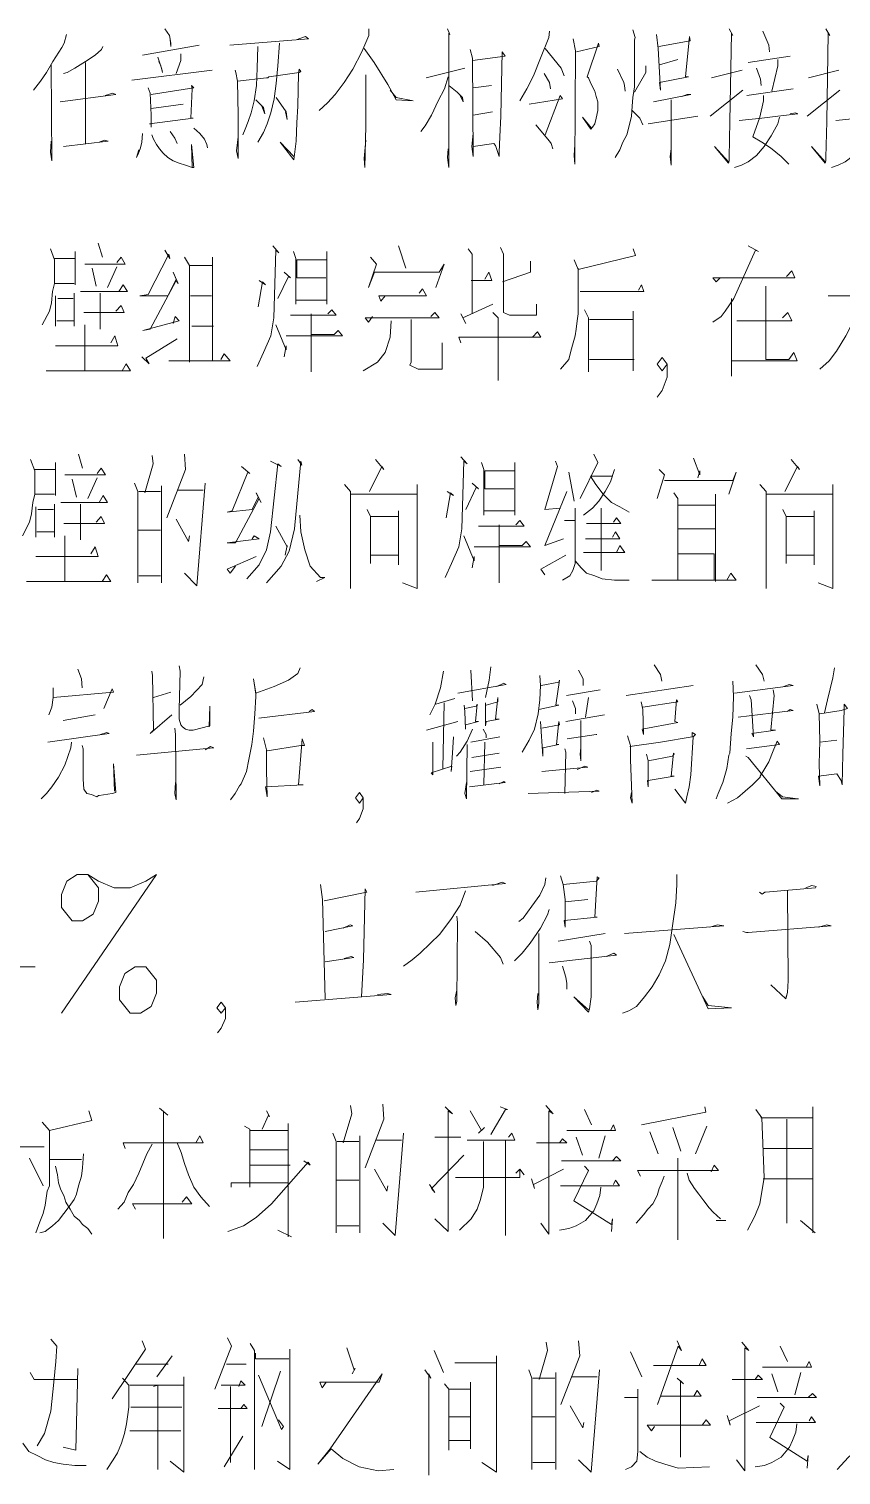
# Model space of a CAD drawing. Header units: millimetres. Extents: x 0 to 829, y 0 to 570.
# Drawn here: x 609.58 to 632.09, y 172.07 to 212.16 of the extents above; entities that cross this region are included whole.
import ezdxf

# ---------------------------------------------------------------- set-up
doc = ezdxf.new("R2010")
doc.units = ezdxf.units.MM

msp = doc.modelspace()

# ---------------------------------------------------------------- linework, layer by layer
at = {"color": 0, "lineweight": 0}
for points in [[(613.350028, 212.157028), (613.477028, 211.977111), (613.519361, 211.765444), (613.519361, 211.673722), (613.498194, 211.857167)], [(619.001528, 212.157028), (619.001528, 211.977111), (618.811028, 211.522028), (618.557028, 211.038722), (618.324194, 210.675361), (618.070194, 210.34375), (617.858528, 210.103861), (617.625694, 209.892194)], [(621.181694, 212.157028), (621.245194, 212.005333), (621.224028, 212.037083), (621.224028, 208.318806), (621.181694, 208.590444), (621.202861, 208.833861)], [(624.0145, 212.097056), (623.993333, 211.917139), (623.7605, 211.342111), (623.57, 210.858806), (623.3795, 210.495444), (623.189, 210.163833)], [(626.321667, 212.128806), (626.385167, 211.917139), (626.364, 211.857167), (626.364, 210.97875), (626.364, 210.555417), (626.321667, 210.252028), (626.3005, 210.012139), (626.279333, 209.7405), (626.215833, 209.468861), (626.152333, 209.225444), (626.0465, 209.013778), (625.961833, 208.802111), (625.834833, 208.590444)], [(628.988667, 212.157028), (629.0945, 211.977111), (629.052167, 212.037083), (629.009833, 209.588806), (628.988667, 208.590444), (628.988667, 208.50225), (628.9675, 208.43875), (628.5865, 208.893833), (628.9675, 208.4705)], [(629.92, 212.097056), (630.089333, 211.705472), (630.1105, 211.522028)], [(631.673306, 212.157028), (631.779139, 211.977111), (631.736806, 212.037083), (631.694472, 209.588806), (631.673306, 208.590444), (631.673306, 208.50225), (631.652139, 208.43875), (631.274667, 208.893833), (631.652139, 208.4705)], [(610.623056, 212.005333), (610.559556, 211.765444), (610.496056, 211.6455), (610.242056, 211.250389), (610.072722, 210.950528), (609.903389, 210.707111), (609.712889, 210.463694)], [(611.635528, 211.673722), (611.593194, 211.585528), (611.423861, 211.433833), (611.148694, 211.250389), (610.855889, 211.070472), (610.644222, 210.950528), (610.538389, 210.918778)], [(612.736194, 211.433833), (614.302528, 211.705472)], [(615.149194, 211.705472), (617.329361, 211.885389), (617.244694, 211.945361), (616.990694, 211.857167)], [(615.932361, 211.673722), (615.911194, 211.070472), (615.890028, 210.587167), (615.826528, 210.163833), (615.741861, 209.832222), (615.657194, 209.588806), (615.572528, 209.377139), (615.509028, 209.225444)], [(615.932361, 209.013778), (616.080528, 209.285417), (616.186361, 209.528833), (616.292194, 209.832222), (616.376861, 210.223806), (616.440361, 210.647139), (616.482694, 211.130444), (616.525028, 211.765444)], [(624.670667, 211.885389), (624.734167, 211.553778), (624.713, 208.410528), (624.691833, 208.650417), (624.713, 208.953806)], [(624.755333, 211.522028), (625.390333, 211.673722), (625.369167, 211.765444), (625.051667, 210.827056), (625.094, 210.798833), (625.1575, 210.647139), (625.263333, 210.435472), (625.305667, 210.283778), (625.348, 210.132083), (625.348, 209.892194), (625.305667, 209.680528), (625.263333, 209.528833), (625.199833, 209.437111), (625.1575, 209.377139), (624.924667, 209.70875), (625.178667, 209.408889)], [(626.977833, 212.005333), (627.020167, 211.61375), (627.083667, 210.463694), (627.0625, 210.675361), (627.866833, 210.827056), (627.782167, 210.827056), (627.888, 211.945361), (627.909167, 211.825417), (627.041333, 211.673722)], [(613.159528, 211.373861), (613.265361, 211.038722), (613.286528, 210.950528), (613.244194, 211.130444), (613.180694, 211.250389)], [(613.794528, 211.310361), (613.794528, 211.462056), (613.794528, 211.282139), (613.667528, 210.918778)], [(618.874528, 211.61375), (619.149694, 211.222167), (619.530694, 210.615389), (619.763528, 210.192056), (620.229194, 210.163833), (619.763528, 210.252028), (619.594194, 210.463694)], [(621.813167, 211.585528), (621.876667, 211.342111), (621.897833, 208.622194), (621.8555, 208.893833), (621.897833, 209.257194)], [(621.876667, 211.282139), (622.786833, 211.402083), (622.702167, 211.522028), (622.659833, 209.7405), (622.638667, 209.165472), (622.6175, 208.742139), (622.6175, 208.622194), (622.511667, 208.922056), (622.469333, 208.985556), (621.897833, 208.893833)], [(623.8875, 211.61375), (624.332, 211.070472), (624.416667, 210.858806)], [(627.0625, 211.162194), (627.5705, 211.310361)], [(629.517833, 211.222167), (630.682, 211.402083)], [(630.343333, 211.310361), (630.343333, 211.130444), (630.174, 210.435472)], [(610.199722, 211.162194), (610.220889, 208.50225), (610.178556, 208.742139), (610.199722, 209.045528)], [(611.148694, 211.222167), (611.148694, 208.985556)], [(612.439861, 210.738861), (614.662361, 211.0105)], [(615.297361, 211.0105), (615.318528, 210.950528), (615.360861, 210.707111), (615.382028, 209.768722), (615.382028, 208.922056), (615.382028, 208.562222), (615.339694, 208.773889), (615.382028, 209.165472)], [(615.360861, 210.707111), (616.165194, 210.798833), (616.207528, 210.798833), (616.228694, 210.827056), (617.075361, 210.950528), (617.117694, 210.97875), (617.075361, 211.038722), (617.054194, 210.918778), (617.033028, 210.012139), (617.011861, 209.557056), (616.990694, 209.045528), (616.927194, 208.530472), (616.546194, 209.013778), (616.927194, 208.622194)], [(618.916861, 210.887028), (618.916861, 209.468861), (618.895694, 208.318806), (618.874528, 208.562222), (618.916861, 209.07375)], [(620.589028, 210.798833), (621.665, 211.070472)], [(623.866333, 210.918778), (624.0145, 210.675361), (624.035667, 210.495444)], [(625.898333, 211.038722), (626.067667, 210.675361), (626.088833, 210.587167), (626.11, 210.435472)], [(626.6815, 211.130444), (626.6815, 210.950528), (626.364, 210.403722)], [(628.501833, 210.798833), (629.3485, 211.0105)], [(629.750667, 211.070472), (629.8565, 210.767083), (629.877667, 210.587167)], [(631.19, 210.798833), (632.033139, 211.0105)], [(612.884361, 210.527194), (612.947861, 210.3755), (612.969028, 209.768722), (612.969028, 209.528833), (612.969028, 209.437111), (612.969028, 209.528833), (612.926694, 209.528833), (614.133194, 209.680528), (614.069694, 209.680528), (614.112028, 210.495444), (614.090861, 210.587167), (614.154361, 210.527194), (612.969028, 210.34375)], [(621.202861, 210.827056), (621.097028, 210.495444), (620.927694, 210.163833), (620.737194, 209.768722), (620.567861, 209.468861), (620.440861, 209.317167)], [(621.224028, 210.587167), (621.453333, 210.403722), (621.6015, 210.252028), (621.622667, 210.132083), (621.538, 210.315528)], [(621.897833, 210.527194), (622.405833, 210.587167)], [(628.4595, 209.7405), (629.369667, 210.463694)], [(629.4755, 210.315528), (630.766667, 210.495444)], [(631.147667, 209.7405), (632.054306, 210.463694)], [(610.453722, 210.132083), (611.995361, 210.34375), (611.910694, 210.3755), (611.699028, 210.315528)], [(612.969028, 209.952167), (613.858028, 210.072111)], [(615.868861, 210.192056), (616.080528, 209.980389), (616.122861, 209.800472), (616.038194, 210.012139)], [(616.440361, 210.252028), (616.715528, 209.860444), (616.736694, 209.648778), (616.694361, 209.860444)], [(623.443, 210.072111), (624.374333, 210.223806), (624.310833, 210.315528), (623.8875, 209.225444)], [(626.893167, 210.132083), (627.930333, 210.34375), (627.8245, 210.34375), (627.676333, 210.283778)], [(627.38, 210.192056), (627.38, 208.378778), (627.358833, 208.622194), (627.38, 208.833861)], [(629.941167, 210.315528), (629.941167, 210.163833), (629.835333, 209.70875), (629.644833, 209.165472), (629.898833, 209.013778), (630.131667, 208.862083), (630.428, 208.622194), (630.639667, 208.410528)], [(621.897833, 209.768722), (622.427, 209.860444)], [(626.3005, 209.892194), (626.512167, 209.680528), (626.596833, 209.497083)], [(626.745, 209.528833), (628.120833, 209.7405)], [(630.385667, 209.70875), (630.343333, 209.528833), (630.152833, 209.197222), (629.962333, 208.893833), (629.750667, 208.650417), (629.517833, 208.4705), (629.327333, 208.378778), (629.136833, 208.318806)], [(629.263833, 209.620556), (629.898833, 209.680528), (630.343333, 209.7405), (630.893667, 209.800472), (630.830167, 209.832222), (630.682, 209.800472)], [(633.070306, 209.70875), (633.027972, 209.528833), (632.837472, 209.197222), (632.646972, 208.893833), (632.435306, 208.650417), (632.202472, 208.4705), (632.011972, 208.378778), (631.821472, 208.318806)], [(631.948472, 209.620556), (632.583472, 209.680528), (633.027972, 209.7405), (633.578306, 209.800472), (633.514806, 209.832222), (633.366639, 209.800472)], [(612.736194, 209.257194), (612.715028, 209.013778), (612.672694, 208.862083), (612.609194, 208.682167), (612.566861, 208.590444), (612.630361, 208.802111)], [(613.498194, 209.317167), (613.625194, 209.133722), (613.688694, 208.985556)], [(614.154361, 209.408889), (614.323694, 209.257194), (614.450694, 209.1055), (614.514194, 208.953806), (614.535361, 208.862083)], [(623.6335, 209.497083), (624.0145, 209.045528), (624.056833, 208.985556), (624.099167, 208.833861)], [(610.538389, 208.893833), (611.783694, 209.045528), (611.677861, 209.07375), (611.529694, 209.013778)], [(612.990194, 209.225444), (613.032528, 209.1055), (613.117194, 208.953806), (613.201861, 208.833861), (613.307694, 208.713917), (613.434694, 208.590444), (613.582861, 208.50225), (613.752194, 208.43875), (613.921528, 208.378778), (614.112028, 208.318806), (614.154361, 208.318806), (614.090861, 208.953806), (614.112028, 208.318806)], [(610.182083, 206.064556), (610.294972, 205.757639), (610.294972, 205.105), (610.238528, 204.875694), (610.210306, 204.568778), (610.150333, 204.335944), (609.94925, 203.954944)], [(611.505, 206.219778), (611.621417, 205.83525)], [(613.3465, 206.02575), (613.491139, 205.796444), (613.462917, 205.912861), (612.887889, 204.798083), (612.655056, 204.759278), (613.434694, 204.759278), (613.664, 205.221417), (613.579333, 205.411917), (613.720444, 205.105), (613.664, 205.182611), (612.944333, 203.838528), (612.74325, 203.799722), (613.752194, 204.067833), (613.635778, 204.18425), (613.579333, 203.990222)], [(616.341583, 206.142167), (616.514444, 205.948139), (616.429778, 206.02575), (616.369806, 204.145444), (616.285139, 203.648028), (616.084056, 203.185889), (615.911194, 202.801361)], [(619.827028, 206.142167), (620.028111, 205.528333)], [(621.756722, 206.064556), (621.869611, 205.912861), (621.869611, 204.261861)], [(622.64925, 206.103361), (622.733917, 205.912861), (622.733917, 204.413556), (622.733917, 204.297139), (622.906778, 204.223056), (623.654667, 204.223056), (623.654667, 204.529972)], [(626.33225, 206.064556), (626.392222, 205.874056), (624.80825, 205.489528), (624.691833, 205.757639)], [(629.517833, 206.142167), (629.807111, 205.986944), (629.718917, 206.02575), (629.115667, 204.681667), (628.882833, 204.335944), (628.769944, 204.18425), (628.540639, 204.029028)], [(610.294972, 205.796444), (610.87, 205.796444)], [(610.87, 205.986944), (610.87, 205.066194)], [(611.131056, 205.641222), (612.252889, 205.641222), (612.14, 205.83525), (612.023583, 205.680028)], [(613.893306, 205.83525), (614.037944, 205.602417), (614.037944, 202.917778), (614.037944, 205.602417), (614.672944, 205.602417), (614.672944, 205.83525), (614.672944, 202.956583), (613.462917, 202.956583), (615.163306, 202.956583), (614.990444, 203.147083), (614.90225, 202.995389)], [(616.916611, 205.986944), (616.976583, 205.796444), (616.976583, 204.529972), (616.976583, 204.642861), (617.840889, 204.642861), (617.840889, 204.529972), (617.840889, 205.986944), (617.840889, 205.757639), (617.004806, 205.757639), (617.004806, 205.260222), (617.809139, 205.260222)], [(619.047389, 205.83525), (619.22025, 205.641222), (618.990944, 204.988583), (619.163806, 205.411917), (620.948861, 205.411917), (621.0935, 205.641222), (620.864194, 204.988583)], [(623.481806, 205.718833), (623.481806, 205.411917), (622.705694, 205.143806)], [(611.332139, 205.528333), (611.448556, 205.027389)], [(612.023583, 205.567139), (611.762528, 204.988583)], [(616.659083, 205.411917), (616.831944, 205.260222), (616.7755, 205.2955), (616.486222, 204.681667)], [(621.841389, 205.182611), (622.416417, 205.182611), (622.33175, 205.411917), (622.215333, 205.221417)], [(624.80825, 205.528333), (624.80825, 204.261861), (624.7765, 204.067833), (624.748278, 203.838528), (624.720056, 203.648028), (624.663611, 203.454), (624.603639, 203.224694), (624.547194, 202.995389), (624.317889, 202.72375)], [(628.741722, 205.260222), (628.625306, 205.143806), (628.540639, 205.260222), (630.812528, 205.260222), (630.727861, 205.450722), (630.583222, 205.2955)], [(610.294972, 205.105), (610.841778, 205.105)], [(610.841778, 204.836889), (610.841778, 203.916139)], [(611.014639, 204.875694), (612.312861, 204.875694), (612.196444, 205.066194), (612.080028, 204.875694)], [(611.561444, 204.836889), (611.561444, 203.838528)], [(615.967639, 205.182611), (616.1405, 205.066194), (616.055833, 205.143806), (615.939417, 204.452361)], [(619.453083, 204.759278), (619.336667, 204.607583), (619.280222, 204.759278), (620.603139, 204.759278), (620.486722, 204.949778), (620.402056, 204.836889)], [(624.864694, 204.875694), (626.621528, 204.875694), (626.561556, 205.066194), (626.476889, 204.9145)], [(629.055694, 204.681667), (629.055694, 202.53325), (629.055694, 202.956583), (630.8725, 202.956583), (630.784306, 203.185889), (630.639667, 202.995389), (630.008194, 202.995389), (630.008194, 205.027389), (630.008194, 204.067833), (629.200333, 204.067833), (630.727861, 204.067833), (630.611444, 204.297139), (630.466806, 204.145444)], [(631.733278, 204.759278), (632.569361, 204.759278), (632.597583, 204.949778), (632.512917, 204.37475), (632.3965, 203.990222), (632.223639, 203.648028), (631.966111, 203.224694), (631.765028, 202.956583), (631.503972, 202.72375)], [(610.323194, 204.759278), (610.323194, 203.916139)], [(610.383167, 204.681667), (610.813556, 204.681667)], [(611.102833, 204.297139), (612.224667, 204.297139), (612.14, 204.491167), (611.995361, 204.335944)], [(614.066167, 204.759278), (614.644722, 204.759278)], [(621.612083, 204.145444), (622.444639, 204.529972)], [(610.354944, 204.067833), (610.841778, 204.067833)], [(616.715528, 203.648028), (618.271278, 203.648028), (618.154861, 203.799722), (618.041972, 203.683306), (617.406972, 203.683306), (617.406972, 204.261861), (617.406972, 202.649667)], [(616.831944, 204.223056), (618.098417, 204.223056), (617.982, 204.37475), (617.869111, 204.261861)], [(619.625944, 204.067833), (619.594194, 203.609222), (619.453083, 203.185889), (619.248472, 202.917778), (618.846306, 202.684944)], [(619.107361, 204.18425), (618.990944, 204.029028), (618.906278, 204.145444), (620.948861, 204.145444), (620.832444, 204.297139), (620.719556, 204.18425)], [(620.17275, 204.106639), (620.17275, 202.917778), (620.141, 202.840167), (620.373833, 202.72375), (621.033528, 202.72375), (621.033528, 203.454)], [(621.552111, 204.261861), (621.69675, 203.990222)], [(622.444639, 204.297139), (622.589278, 204.145444), (622.589278, 202.416833)], [(624.981111, 204.37475), (625.094, 204.145444), (625.094, 202.649667)], [(625.122222, 204.106639), (626.33225, 204.106639)], [(626.33225, 204.335944), (626.33225, 202.684944)], [(610.323194, 203.376389), (612.051806, 203.376389), (611.967139, 203.648028), (611.850722, 203.454)], [(611.131056, 203.954944), (611.131056, 202.684944)], [(614.097917, 203.916139), (614.701167, 203.916139)], [(616.429778, 203.954944), (616.715528, 203.2635), (616.715528, 203.376389), (616.659083, 203.069472)], [(621.552111, 203.454), (621.495667, 203.609222), (623.771083, 203.609222), (623.682889, 203.760917), (623.541778, 203.609222)], [(612.715028, 203.069472), (612.916111, 202.878972), (612.827917, 203.030667), (613.692222, 203.570417)], [(610.065667, 202.684944), (612.397528, 202.684944), (612.281111, 202.878972), (612.168222, 202.684944)], [(625.122222, 202.995389), (626.360472, 202.995389)], [(627.270639, 202.868389), (627.133056, 202.684944), (626.995472, 202.868389), (627.133056, 203.051833), (627.270639, 202.868389), (627.270639, 202.505028), (627.133056, 202.138139), (626.995472, 201.954694)], [(609.63175, 200.219028), (609.748167, 199.912111), (609.748167, 199.259472), (609.688194, 199.026639), (609.659972, 198.719722), (609.603528, 198.490417), (609.402444, 198.105889)], [(610.323194, 200.141417), (610.323194, 199.220667)], [(610.958194, 200.370722), (611.071083, 199.986194)], [(613.000778, 200.331917), (613.029, 200.102611), (612.799694, 199.29475)], [(613.893306, 200.370722), (613.921528, 199.947389), (613.402944, 198.606833)], [(615.477278, 200.025), (615.706583, 199.8345), (615.650139, 199.873306), (615.216222, 198.797333), (615.075111, 198.758528), (615.766556, 198.836139), (615.939417, 199.181861), (615.879444, 199.29475), (616.024083, 199.026639), (615.967639, 199.143056), (615.304417, 197.915389), (615.075111, 197.915389), (615.967639, 198.028278), (615.823, 198.105889), (615.766556, 198.028278)], [(616.281611, 200.180222), (616.570889, 200.025), (616.486222, 200.102611), (616.281611, 198.222306), (616.168722, 197.721361), (615.967639, 197.301556), (615.621917, 196.917028)], [(617.033028, 200.219028), (617.145917, 200.063806), (617.117694, 200.180222), (616.944833, 198.299917), (616.800194, 197.682556), (616.570889, 197.26275), (616.168722, 196.800611)], [(619.192028, 200.219028), (619.421333, 199.947389), (619.364889, 200.025), (619.019167, 199.333556)], [(621.552111, 200.293111), (621.724972, 200.102611), (621.636778, 200.180222), (621.580333, 198.299917), (621.495667, 197.798972), (621.294583, 197.340361), (621.121722, 196.955833)], [(622.127139, 200.141417), (622.187111, 199.947389), (622.187111, 198.680917), (622.187111, 198.797333), (623.047889, 198.797333), (623.047889, 198.680917), (623.047889, 200.141417), (623.047889, 199.912111), (622.215333, 199.912111), (622.215333, 199.411167), (623.019667, 199.411167)], [(624.17325, 200.180222), (624.229694, 200.025), (623.883972, 198.836139), (624.314361, 198.874944)], [(625.238639, 200.370722), (625.351528, 200.141417), (624.864694, 199.143056)], [(628.000889, 200.257833), (628.17375, 199.795694), (628.17375, 199.912111), (628.117306, 199.718083)], [(630.706694, 200.219028), (630.939528, 199.947389), (630.879556, 200.025), (630.533833, 199.333556)], [(609.748167, 199.947389), (610.323194, 199.947389)], [(610.580722, 199.795694), (611.706083, 199.795694), (611.589667, 199.986194), (611.47325, 199.8345)], [(610.785333, 199.679278), (610.898222, 199.181861)], [(611.47325, 199.718083), (611.215722, 199.143056)], [(624.547194, 199.873306), (624.691833, 199.065444)], [(625.813667, 199.947389), (625.69725, 199.605194), (625.552611, 199.333556), (625.37975, 199.065444), (625.206889, 198.874944), (624.949361, 198.680917)], [(625.150444, 199.756889), (625.757222, 199.756889)], [(625.150444, 199.756889), (625.295083, 199.527583), (625.496167, 199.259472), (625.725472, 199.026639), (625.958306, 198.91375), (626.215833, 198.758528)], [(627.051917, 199.947389), (627.196556, 199.795694), (626.995472, 199.143056)], [(627.196556, 199.640472), (629.0945, 199.640472), (629.182694, 199.873306), (628.981611, 199.259472)], [(609.748167, 199.259472), (610.294972, 199.259472)], [(610.467833, 199.026639), (611.762528, 199.026639), (611.646111, 199.220667), (611.533222, 199.026639)], [(612.510417, 199.566389), (612.598611, 199.333556), (612.598611, 196.800611)], [(612.626833, 199.333556), (613.230083, 199.333556)], [(613.258306, 199.488778), (613.258306, 196.800611)], [(613.720444, 199.372361), (614.411889, 199.372361)], [(614.468333, 199.566389), (614.239028, 196.723), (613.893306, 197.068722)], [(618.327722, 199.527583), (618.500583, 199.333556), (618.500583, 196.648917), (618.500583, 199.259472), (620.342083, 199.259472), (620.342083, 199.527583), (620.342083, 196.648917), (619.939917, 196.800611)], [(621.178167, 199.333556), (621.351028, 199.220667), (621.262833, 199.29475), (621.149944, 198.606833)], [(621.869611, 199.566389), (622.042472, 199.411167), (621.9825, 199.449972), (621.69675, 198.836139)], [(624.487222, 199.333556), (623.883972, 197.837778), (624.402556, 198.028278)], [(627.454083, 199.29475), (627.5705, 199.143056), (627.5705, 196.878222), (627.5705, 198.952556), (628.607667, 198.952556), (628.607667, 199.259472), (628.607667, 196.839417), (628.607667, 198.299917), (627.5705, 198.299917), (627.5705, 197.608472), (628.575917, 197.608472), (628.575917, 196.878222), (626.850833, 196.878222), (629.182694, 196.878222), (629.038056, 197.068722), (628.921639, 196.878222)], [(629.842389, 199.527583), (630.01525, 199.333556), (630.01525, 196.648917), (630.01525, 199.259472), (631.860278, 199.259472), (631.860278, 199.527583), (631.860278, 196.648917), (631.458111, 196.800611)], [(609.776389, 198.91375), (609.776389, 198.067083)], [(609.832833, 198.836139), (610.26675, 198.836139)], [(610.294972, 198.987833), (610.294972, 198.067083)], [(611.014639, 198.987833), (611.014639, 197.993)], [(618.959194, 198.836139), (619.047389, 198.642111), (619.047389, 197.340361), (619.047389, 197.569667), (619.8235, 197.569667), (619.8235, 197.301556), (619.8235, 198.797333), (619.8235, 198.642111), (619.047389, 198.642111)], [(624.720056, 198.874944), (624.720056, 197.340361), (624.660083, 197.146333), (624.575417, 196.994639), (624.374333, 196.878222)], [(625.439722, 198.874944), (625.439722, 197.146333)], [(630.477389, 198.836139), (630.565583, 198.642111), (630.565583, 197.340361), (630.565583, 197.569667), (631.341694, 197.569667), (631.341694, 197.301556), (631.341694, 198.797333), (631.341694, 198.642111), (630.565583, 198.642111)], [(610.5525, 198.451611), (611.677861, 198.451611), (611.589667, 198.642111), (611.445028, 198.490417)], [(613.664, 198.568028), (614.009722, 197.954194), (614.037944, 198.105889)], [(617.089472, 198.680917), (617.117694, 198.222306), (617.234111, 197.721361), (617.37875, 197.26275), (617.6645, 196.955833), (617.780917, 196.955833), (617.551611, 196.839417)], [(621.926056, 197.798972), (623.481806, 197.798972), (623.365389, 197.954194), (623.2525, 197.837778), (622.6175, 197.837778), (622.6175, 198.412806), (622.6175, 196.800611)], [(622.042472, 198.374), (623.308944, 198.374), (623.192528, 198.529222), (623.079639, 198.412806)], [(624.430778, 198.529222), (624.720056, 198.529222)], [(625.037556, 198.451611), (625.986528, 198.451611), (625.870111, 198.606833), (625.785444, 198.490417)], [(609.804611, 198.222306), (610.294972, 198.222306)], [(610.580722, 198.105889), (610.580722, 196.839417)], [(612.598611, 198.261111), (613.230083, 198.261111)], [(616.42625, 198.374), (616.74375, 197.798972), (616.74375, 197.837778), (616.687306, 197.569667)], [(621.636778, 198.105889), (621.926056, 197.414444), (621.926056, 197.530861), (621.869611, 197.223944)], [(625.005806, 198.028278), (625.958306, 198.028278), (625.841889, 198.222306), (625.757222, 198.067083)], [(609.776389, 197.530861), (611.505, 197.530861), (611.416806, 197.798972), (611.303917, 197.608472)], [(624.949361, 197.647278), (626.102944, 197.647278), (625.958306, 197.837778), (625.870111, 197.647278)], [(615.304417, 197.26275), (615.159778, 197.068722), (615.075111, 197.185139), (615.879444, 197.530861)], [(623.883972, 197.029917), (623.767556, 197.185139), (624.459, 197.569667)], [(624.720056, 197.414444), (624.892917, 197.223944), (625.037556, 197.068722), (625.266861, 196.994639), (625.467944, 196.917028), (625.813667, 196.878222), (626.215833, 196.878222)], [(609.515333, 196.839417), (611.850722, 196.839417), (611.734306, 197.029917), (611.617889, 196.839417)], [(612.626833, 196.994639), (613.230083, 196.994639)], [(610.937028, 194.412306), (611.042861, 194.140667), (611.064028, 193.89725)], [(613.752194, 194.504028), (613.773361, 194.352333), (613.752194, 193.294), (613.752194, 193.022361), (613.794528, 192.870667), (613.836861, 192.810694), (613.921528, 192.750722), (614.027361, 192.718972), (614.133194, 192.718972), (614.598861, 192.842444), (614.598861, 193.385722), (614.577694, 192.810694)], [(617.096528, 194.444056), (617.033028, 194.292361), (616.779028, 194.108917), (616.376861, 193.929), (615.868861, 193.749083), (615.805361, 194.140667), (615.868861, 193.717333), (615.868861, 193.657361), (615.847694, 193.174056), (615.805361, 192.69075), (615.763028, 192.327389), (615.678361, 191.904056), (615.614861, 191.572444), (615.466694, 191.237306), (615.424361, 191.177333), (615.297361, 190.965667), (615.170361, 190.78575)], [(622.384667, 194.472278), (622.342333, 194.108917), (622.2365, 193.625611)], [(626.914333, 194.53225), (627.083667, 194.260611), (627.126, 194.080694)], [(629.725972, 194.53225), (629.916472, 194.260611), (629.958806, 194.080694)], [(631.906139, 194.444056), (631.863806, 194.172417), (631.715639, 193.565639), (631.630972, 193.202278)], [(612.990194, 194.352333), (613.011361, 194.232389), (613.032528, 192.718972), (612.947861, 192.630778), (613.540528, 193.142306)], [(614.429528, 194.200639), (614.387194, 193.988972), (614.069694, 193.657361), (613.773361, 193.413944)], [(621.072333, 194.352333), (620.987667, 193.89725), (620.8395, 193.445694), (620.691333, 193.142306)], [(621.4745, 193.749083), (622.808, 193.988972), (622.7445, 194.020722), (622.554, 193.929)], [(621.834333, 194.380556), (621.876667, 193.537417)], [(623.739333, 194.232389), (623.7605, 193.96075), (623.739333, 193.565639), (623.697, 193.174056), (623.591167, 192.750722), (623.443, 192.447333), (623.2525, 192.115722)], [(623.781667, 193.96075), (624.2685, 194.048944), (624.289667, 194.108917), (624.183833, 193.413944), (624.2685, 193.413944), (623.718167, 193.294)], [(624.818833, 194.380556), (624.945833, 194.140667), (624.945833, 193.96075)], [(629.090972, 194.080694), (629.112139, 193.657361), (629.090972, 193.082333), (629.048639, 192.630778), (629.006306, 192.083972), (628.985139, 192.024), (628.921639, 191.660639), (628.815806, 191.269056), (628.688806, 190.965667), (628.625306, 190.813972)], [(610.259694, 193.89725), (610.259694, 193.625611), (610.217361, 193.353972), (610.132694, 193.142306)], [(610.259694, 193.625611), (611.931861, 193.777306), (611.889528, 193.869028), (611.656694, 193.32575)], [(613.519361, 193.777306), (613.032528, 193.625611)], [(622.2365, 193.473917), (622.2365, 192.842444), (622.257667, 192.962389), (622.6175, 193.022361), (622.511667, 193.022361), (622.575167, 193.625611), (622.575167, 193.505667), (622.257667, 193.413944)], [(624.480167, 193.685583), (625.4115, 193.837278)], [(625.094, 193.625611), (625.009333, 193.082333)], [(626.131167, 193.685583), (627.990306, 193.96075)], [(629.133306, 193.749083), (630.763139, 193.96075), (630.657306, 193.988972), (630.509139, 193.929)], [(629.556639, 193.685583), (629.598972, 193.565639), (629.662472, 192.539056), (629.620139, 192.630778), (630.276306, 192.718972), (630.149306, 192.718972), (630.233972, 193.685583), (630.212806, 193.837278)], [(615.953528, 193.050583), (617.498694, 193.234028), (617.435194, 193.294), (617.350528, 193.234028)], [(620.860667, 193.445694), (621.389833, 193.597389)], [(621.0935, 193.473917), (621.051167, 191.660639)], [(621.643833, 193.413944), (621.665, 193.234028), (621.686167, 192.750722), (621.686167, 192.870667), (622.046, 192.962389), (621.961333, 192.962389), (622.003667, 193.445694), (621.9825, 193.385722), (621.665, 193.32575)], [(624.6495, 193.537417), (624.734167, 193.32575), (624.734167, 193.174056)], [(626.5545, 193.505667), (626.596833, 193.294), (626.618, 192.599028), (626.575667, 192.750722), (627.5705, 192.930639), (627.485833, 192.962389), (627.528167, 193.565639), (627.5705, 193.505667), (626.596833, 193.353972)], [(629.239139, 193.082333), (630.763139, 193.26225), (630.678472, 193.294), (630.593806, 193.234028)], [(631.419306, 193.445694), (631.482806, 193.174056), (631.503972, 192.419111), (631.482806, 191.784111), (631.503972, 191.177333), (631.461639, 191.448972), (631.969639, 191.508944), (632.096639, 191.329028), (632.117806, 191.209083), (632.138972, 192.05575), (632.181306, 193.294), (632.181306, 193.445694), (632.265972, 193.32575), (632.096639, 193.26225), (631.503972, 193.174056)], [(611.423861, 193.142306), (610.534861, 192.990611)], [(621.4745, 192.962389), (620.606667, 192.718972)], [(623.7605, 192.962389), (623.824, 191.995778), (623.824, 192.235667), (624.2685, 192.327389), (624.205, 192.327389), (624.2685, 192.962389), (624.289667, 192.870667), (623.802833, 192.778944)], [(624.459, 192.962389), (625.5385, 193.142306)], [(624.882333, 192.990611), (624.882333, 191.872306), (624.861167, 192.05575), (624.882333, 192.235667)], [(610.111528, 192.387361), (611.804861, 192.630778), (611.741361, 192.659), (611.572028, 192.599028)], [(613.625194, 192.778944), (613.646361, 192.599028), (613.667528, 190.78575), (613.625194, 190.965667), (613.646361, 191.269056)], [(616.080528, 192.507306), (616.165194, 192.175694), (616.165194, 191.600667), (616.186361, 190.877472), (616.144028, 191.149111), (617.181194, 191.209083), (617.054194, 191.209083), (617.160028, 192.479083), (617.223528, 192.295639), (617.117694, 192.295639), (616.186361, 192.143944)], [(620.776, 192.387361), (620.776, 191.480722), (620.733667, 191.540694), (621.305167, 191.720611), (621.284, 191.572444), (621.326333, 192.083972), (621.3475, 192.539056)], [(621.876667, 192.750722), (621.7285, 192.419111), (621.538, 192.115722), (621.432167, 191.995778)], [(621.834333, 192.387361), (622.638667, 192.539056)], [(622.173, 192.750722), (622.257667, 192.599028), (622.257667, 192.507306)], [(625.326833, 192.599028), (625.305667, 192.599028), (624.501333, 192.479083)], [(626.279333, 190.997417), (626.258167, 190.845722), (626.3005, 190.694028), (626.258167, 191.904056), (626.258167, 192.295639), (626.1735, 192.567278)], [(626.237, 192.267417), (627.083667, 192.387361), (627.969139, 192.539056), (627.969139, 192.659), (628.053806, 192.599028), (627.990306, 192.539056), (627.926806, 191.480722), (627.884472, 191.149111), (627.820972, 190.877472), (627.778639, 190.694028), (627.485833, 191.089139)], [(629.471972, 192.207444), (630.382139, 192.327389), (630.318639, 192.419111), (630.212806, 192.143944), (630.085806, 191.844083), (629.979972, 191.660639), (629.852972, 191.448972), (629.852972, 191.42075), (629.641306, 191.209083), (629.429639, 191.025639), (629.217972, 190.845722), (628.942806, 190.694028)], [(631.503972, 192.387361), (631.969639, 192.447333)], [(610.767694, 192.387361), (610.746528, 192.235667), (610.577194, 191.752361), (610.407861, 191.42075), (610.217361, 191.149111), (610.069194, 190.965667), (609.921028, 190.813972)], [(611.064028, 192.295639), (611.085194, 192.207444), (611.085194, 191.720611), (611.085194, 191.360778), (611.106361, 191.089139), (611.191028, 190.965667), (611.318028, 190.937444), (611.466194, 190.877472), (611.508528, 190.905694), (611.529694, 190.905694), (611.889528, 190.965667), (611.995361, 190.997417), (611.931861, 191.784111), (611.953028, 191.025639)], [(612.566861, 192.024), (614.704694, 192.235667), (614.620028, 192.267417), (614.471861, 192.175694)], [(621.7285, 192.327389), (621.707333, 190.813972), (621.665, 190.965667), (621.707333, 191.269056)], [(621.8555, 191.964028), (622.6175, 192.083972)], [(622.215333, 192.387361), (622.194167, 191.209083)], [(624.437833, 192.207444), (624.459, 192.115722), (624.437833, 190.965667)], [(626.702667, 192.05575), (626.745, 191.872306), (626.745, 191.149111), (626.723833, 191.329028), (626.745, 191.329028), (627.464667, 191.448972), (627.38, 191.448972), (627.4435, 192.083972), (627.464667, 192.05575), (627.422333, 191.995778), (626.745, 191.872306)], [(629.450806, 191.995778), (629.514306, 191.964028), (630.445639, 190.813972), (630.911306, 190.813972), (630.890139, 190.813972), (630.466806, 190.877472), (630.276306, 191.025639)], [(622.659833, 191.692389), (621.813167, 191.572444)], [(623.802833, 191.572444), (625.072833, 191.692389), (624.988167, 191.720611), (624.7765, 191.632417)], [(621.792, 191.149111), (622.786833, 191.269056), (622.7445, 191.300806), (622.6175, 191.237306)], [(618.659333, 190.15075), (618.744, 190.270694), (618.849833, 190.542333), (618.849833, 190.845722), (618.744, 190.997417), (618.638167, 190.845722), (618.744, 190.694028), (618.849833, 190.845722)], [(623.421833, 190.965667), (625.390333, 191.025639), (625.326833, 191.057389), (625.178667, 190.997417)], [(609.024972, 188.718472), (607.560944, 186.157306), (609.755222, 186.157306)], [(610.485472, 184.88025), (613.117194, 188.718472)], [(611.215722, 188.718472), (611.508528, 188.351583), (611.508528, 187.984694), (611.363889, 187.621333), (611.071083, 187.437889), (610.778278, 187.437889), (610.485472, 187.804778), (610.485472, 188.168139), (610.633639, 188.535028), (610.922917, 188.718472), (611.215722, 188.718472), (611.508528, 188.535028), (611.9495, 188.351583), (612.386944, 188.351583), (612.824389, 188.535028), (613.117194, 188.718472)], [(617.668028, 188.446833), (617.717417, 188.0235), (617.7915, 185.271833)], [(620.303278, 188.235167), (622.793889, 188.475056), (622.698639, 188.506806), (622.434056, 188.415083)], [(623.908667, 188.62675), (623.883972, 188.446833), (623.739333, 188.143444), (623.520611, 187.840056), (623.280722, 187.508444), (623.15725, 187.416722)], [(624.317889, 188.686722), (624.391972, 188.446833), (624.441361, 188.0235), (624.441361, 187.628389), (624.441361, 187.3885), (624.441361, 187.265028), (624.416667, 187.448472), (625.333889, 187.540194), (625.263333, 187.540194), (625.333889, 188.6585), (625.383278, 188.62675), (625.309194, 188.535028), (624.391972, 188.446833)], [(627.535222, 188.718472), (627.535222, 188.446833), (627.510528, 187.931778), (627.415278, 187.296778), (627.341194, 186.781722), (627.22125, 186.330167), (627.051917, 185.935056), (626.857889, 185.603444), (626.639167, 185.331806), (626.423972, 185.060167), (626.20525, 184.940222), (626.035917, 184.88025)], [(629.831806, 188.235167), (629.905889, 188.175194), (629.976444, 188.235167), (630.001139, 188.235167), (631.3805, 188.355111), (631.405194, 188.383333), (631.281722, 188.415083), (631.115917, 188.355111)], [(617.766806, 187.99175), (618.952139, 188.235167), (618.90275, 188.323361), (618.853361, 186.358389), (618.803972, 185.331806)], [(621.682639, 188.263389), (621.538, 187.871806), (621.273417, 187.476694), (620.959444, 187.053361), (620.716028, 186.813472), (620.42675, 186.541833), (620.208028, 186.358389), (619.964611, 186.178472)], [(624.441361, 187.963528), (625.069306, 188.0235)], [(630.607917, 188.263389), (630.629083, 185.786889), (630.607917, 185.45175), (630.558528, 185.271833), (630.145778, 185.663417), (630.558528, 185.271833), (630.583222, 185.363556)], [(624.003917, 187.751861), (623.954528, 187.600167), (623.764028, 187.236806), (623.471222, 186.813472), (623.256028, 186.541833), (623.037306, 186.330167)], [(617.7915, 187.145083), (618.564083, 187.296778), (618.49, 187.328528), (618.295972, 187.236806)], [(621.44275, 187.568417), (621.463917, 187.3885), (621.44275, 185.211861), (621.418056, 185.091917), (621.393361, 185.303583), (621.44275, 185.511722)], [(626.085306, 187.085111), (628.8405, 187.296778), (628.671167, 187.328528), (628.452444, 187.265028)], [(629.373194, 187.145083), (629.468444, 187.116861), (629.517833, 187.116861), (631.814417, 187.296778), (631.694472, 187.328528), (631.47575, 187.265028)], [(622.723333, 186.238444), (622.64925, 186.421889), (622.289417, 186.841694), (621.95075, 187.145083)], [(623.714639, 187.085111), (623.714639, 185.151889), (623.689944, 184.968444), (623.66525, 185.180111), (623.689944, 185.423528)], [(624.247333, 186.873444), (625.552611, 187.085111)], [(625.118694, 186.873444), (625.164556, 186.7535), (625.164556, 185.875083), (625.164556, 185.331806), (625.118694, 185.000194), (625.094, 184.908472), (624.68125, 185.331806), (625.094, 184.968444)], [(627.461139, 187.053361), (628.406583, 185.000194), (629.059222, 185.028417), (628.406583, 185.091917), (628.261944, 185.331806)], [(617.7915, 186.298417), (618.588778, 186.421889), (618.514694, 186.450111), (618.320667, 186.390139)], [(624.003917, 186.270194), (625.866583, 186.481861), (625.7925, 186.541833), (625.577306, 186.450111)], [(624.367278, 186.178472), (624.462528, 185.875083), (624.487222, 185.695167), (624.487222, 185.543472)], [(616.966, 185.180111), (619.625944, 185.391778), (619.530694, 185.423528), (619.241417, 185.391778)], [(614.814056, 184.333444), (614.912833, 184.456917), (615.032778, 184.728556), (615.032778, 185.028417), (614.912833, 185.180111), (614.792889, 185.028417), (614.912833, 184.88025), (615.032778, 185.028417)], [(611.243944, 182.167389), (611.328611, 181.899278), (610.150333, 181.627639), (609.94925, 181.860472)], [(613.201861, 182.245), (613.431167, 182.050972)], [(613.31475, 182.128583), (613.31475, 178.636083)], [(616.165194, 182.167389), (616.253389, 182.012167), (616.225167, 182.050972), (616.052306, 181.666444)], [(618.500583, 182.319083), (618.528806, 182.089778), (618.295972, 181.285444)], [(619.393111, 182.357889), (619.421333, 181.938083), (618.90275, 180.594)], [(621.118194, 182.280278), (621.319278, 182.089778), (621.206389, 182.167389), (621.206389, 178.826583), (620.832444, 179.172306)], [(621.809639, 182.167389), (622.127139, 181.627639), (622.211806, 181.70525), (622.038944, 181.553556)], [(622.645722, 182.280278), (622.846806, 182.206194), (622.790361, 182.206194), (622.384667, 181.51475)], [(623.912194, 182.319083), (624.113278, 182.089778), (623.996861, 182.167389), (623.996861, 178.748972), (623.767556, 179.055889)], [(624.977583, 182.206194), (625.178667, 181.782861)], [(628.318389, 182.280278), (628.346611, 182.128583), (626.561556, 181.782861)], [(629.7295, 182.206194), (629.898833, 181.973361), (629.958806, 180.322361), (629.842389, 179.595639), (629.69775, 179.249917), (629.496667, 178.865389)], [(629.870611, 181.973361), (631.309944, 181.973361), (631.309944, 182.280278), (631.309944, 178.787778), (631.309944, 180.287083), (629.930583, 180.287083), (630.590278, 180.287083), (630.590278, 179.055889), (630.590278, 181.938083), (630.590278, 181.130222), (629.930583, 181.130222), (631.281722, 181.130222)], [(610.150333, 181.627639), (610.150333, 180.093056), (610.090361, 179.941361), (610.062139, 179.747333), (610.033917, 179.556833), (609.977472, 179.327528), (609.889278, 179.094694), (609.776389, 178.787778)], [(615.561944, 181.744056), (615.706583, 181.666444), (615.706583, 180.05425), (615.706583, 181.627639), (616.771972, 181.627639), (616.771972, 181.821667), (616.771972, 178.674889), (616.771972, 181.091417), (615.706583, 181.091417), (615.706583, 180.668083), (616.828417, 180.668083)], [(624.487222, 181.627639), (625.841889, 181.627639), (625.781917, 181.782861), (625.69725, 181.627639)], [(626.790861, 181.592361), (627.020167, 180.975)], [(627.425861, 181.70525), (627.655167, 181.052611)], [(628.374833, 181.744056), (628.057333, 180.975)], [(613.000778, 181.246639), (612.856139, 180.975), (612.739722, 180.706889), (612.626833, 180.438778), (612.482194, 180.131861), (612.337556, 179.902556), (612.221139, 179.634444), (612.048278, 179.440417)], [(612.249361, 181.130222), (612.192917, 181.285444), (614.411889, 181.285444), (614.323694, 181.475944), (614.207278, 181.285444)], [(613.692222, 181.285444), (613.805111, 181.013806), (613.893306, 180.706889), (614.006194, 180.399972), (614.150833, 180.05425), (614.351917, 179.786139), (614.58475, 179.518028)], [(618.010222, 181.553556), (618.094889, 181.320722), (618.094889, 178.787778)], [(618.123111, 181.320722), (618.729889, 181.320722)], [(618.758111, 181.475944), (618.758111, 178.787778)], [(619.22025, 181.359528), (619.908167, 181.359528)], [(619.968139, 181.553556), (619.735306, 178.710167), (619.393111, 179.055889)], [(620.832444, 181.437139), (621.552111, 181.437139)], [(622.183583, 181.320722), (622.183583, 180.05425), (622.098917, 179.708528), (622.010722, 179.440417), (621.837861, 179.172306), (621.520361, 178.865389)], [(621.724972, 181.359528), (623.047889, 181.359528), (622.963222, 181.553556), (622.875028, 181.437139)], [(622.790361, 181.359528), (622.790361, 178.710167)], [(623.651139, 181.285444), (624.487222, 181.285444), (624.370806, 181.398333), (624.286139, 181.285444)], [(624.748278, 181.437139), (624.921139, 180.939722)], [(625.552611, 181.475944), (625.37975, 180.862111)], [(609.113167, 181.013806), (609.056722, 181.169028), (610.005694, 181.169028)], [(609.603528, 180.862111), (609.977472, 180.093056)], [(611.099306, 180.975), (611.071083, 180.594), (611.042861, 180.361167), (610.954667, 180.093056), (610.898222, 179.86375), (610.841778, 179.708528), (610.697139, 179.518028), (610.5525, 179.327528), (610.407861, 179.1335), (610.235, 178.981806), (610.033917, 178.826583), (609.889278, 178.787778)], [(610.150333, 180.823306), (611.042861, 180.823306)], [(617.202361, 180.7845), (617.375222, 180.668083), (617.318778, 180.745694), (616.309833, 179.595639), (615.879444, 179.211111), (615.533722, 178.981806), (615.099806, 178.826583)], [(620.687806, 180.131861), (620.832444, 179.902556), (620.74425, 180.015444), (621.636778, 180.939722)], [(624.342583, 180.7845), (625.986528, 180.7845), (625.870111, 180.900917), (625.753694, 180.7845)], [(627.566972, 180.862111), (627.566972, 178.597278)], [(610.323194, 180.632806), (610.379639, 180.399972), (610.407861, 180.170667), (610.464306, 179.980167), (610.5525, 179.824944), (610.608944, 179.634444), (610.725361, 179.440417), (610.841778, 179.249917), (610.982889, 179.1335), (611.071083, 179.020611), (611.215722, 178.904194), (611.328611, 178.748972)], [(619.160278, 180.555194), (619.506, 179.941361), (619.534222, 180.093056)], [(621.407472, 180.322361), (623.192528, 180.322361), (623.192528, 180.555194)], [(623.308944, 180.399972), (623.192528, 180.555194), (623.076111, 180.438778)], [(623.510028, 180.287083), (623.594694, 180.015444), (623.566472, 180.131861), (624.402556, 180.555194)], [(624.977583, 180.632806), (625.094, 180.516389), (624.688306, 179.67325), (625.725472, 179.020611), (625.753694, 179.172306), (625.725472, 178.826583)], [(626.533333, 180.361167), (626.445139, 180.516389), (628.692333, 180.516389), (628.575917, 180.668083), (628.49125, 180.477583)], [(627.828028, 180.438778), (627.884472, 180.248278), (628.029111, 180.015444), (628.145528, 179.86375), (628.286639, 179.67325), (628.431278, 179.479222), (628.547694, 179.362806), (628.748778, 179.172306)], [(615.188, 180.05425), (615.188, 180.170667), (616.771972, 180.170667)], [(618.094889, 180.248278), (618.729889, 180.248278)], [(625.436194, 180.05425), (625.407972, 179.824944), (625.323306, 179.595639), (625.235111, 179.401611), (625.005806, 179.1335), (624.748278, 178.981806), (624.543667, 178.904194), (624.286139, 178.865389)], [(624.314361, 180.093056), (625.954778, 180.093056), (625.841889, 180.248278), (625.781917, 180.131861)], [(627.193028, 180.361167), (627.136583, 180.209472), (627.048389, 180.015444), (626.991944, 179.824944), (626.879056, 179.595639), (626.734417, 179.440417), (626.618, 179.288722), (626.416917, 179.055889)], [(612.538639, 179.440417), (612.453972, 179.595639), (614.094389, 179.595639), (613.94975, 179.786139), (613.833333, 179.634444)], [(616.482694, 178.865389), (616.856639, 178.674889)], [(618.123111, 178.981806), (618.729889, 178.981806)], [(628.632361, 179.1335), (628.893417, 179.1335)], [(631.369917, 178.787778), (630.964222, 179.1335)], [(610.189139, 175.838556), (610.362, 175.644528), (610.333778, 175.221194), (610.277333, 174.646167), (610.189139, 173.841833), (610.016278, 173.228), (609.815194, 172.882278)], [(612.725611, 175.79975), (612.810278, 175.566917), (611.889528, 174.187556)], [(615.085694, 175.873833), (615.198583, 175.644528), (614.739972, 174.455667)], [(615.717167, 175.722139), (615.833583, 175.531639), (615.833583, 172.229639)], [(616.814306, 175.566917), (616.814306, 172.229639), (616.468583, 172.458944)], [(618.39475, 175.605722), (618.599361, 174.991889), (618.627583, 175.030694), (618.539389, 174.879)], [(623.922778, 175.760944), (623.954528, 175.531639), (623.721694, 174.723778)], [(624.815306, 175.79975), (624.847056, 175.376417), (624.328472, 174.032333)], [(627.552861, 175.79975), (627.66575, 175.531639), (627.581083, 175.644528), (627.006056, 174.032333), (627.090722, 174.261639), (628.212556, 174.261639), (628.099667, 174.416861), (628.011472, 174.261639)], [(629.337917, 175.760944), (629.539, 175.531639), (629.422583, 175.605722), (629.422583, 172.190833), (629.193278, 172.49775)], [(630.403306, 175.644528), (630.604389, 175.221194)], [(633.338417, 175.605722), (633.599472, 175.531639), (633.454833, 175.566917), (633.25375, 174.378056), (633.109111, 173.803028), (632.992694, 173.4185), (632.706944, 172.921083), (632.30125, 172.575361), (631.987278, 172.229639)], [(613.558167, 175.376417), (613.127778, 174.801389)], [(615.861806, 175.454028), (615.861806, 175.298806), (616.782556, 175.298806)], [(620.814806, 175.531639), (621.072333, 174.914278)], [(621.389833, 175.185917), (622.543417, 175.185917), (622.543417, 175.376417), (622.543417, 172.152028), (622.137722, 172.420139)], [(626.254639, 175.492833), (626.572139, 174.801389)], [(626.889639, 175.108306), (628.357194, 175.108306), (628.244306, 175.298806), (628.156111, 175.108306)], [(629.912944, 175.0695), (631.267611, 175.0695), (631.207639, 175.221194), (631.122972, 175.0695)], [(609.614111, 174.914278), (609.730528, 174.723778), (610.908806, 174.723778)], [(610.940556, 175.030694), (610.880583, 172.765861), (610.534861, 172.843472)], [(612.178806, 174.762583), (612.351667, 174.568556), (612.351667, 173.954722), (612.319917, 173.686611), (612.291694, 173.496111), (612.23525, 173.228), (612.147056, 172.956361), (612.034167, 172.68825), (611.91775, 172.49775), (611.744889, 172.229639)], [(612.379889, 174.568556), (613.875667, 174.568556), (613.875667, 174.801389), (613.875667, 172.152028), (613.501722, 172.458944)], [(612.55275, 175.147111), (613.445278, 175.147111)], [(615.057472, 175.147111), (615.604278, 175.147111)], [(615.95, 174.840194), (616.581472, 173.340889), (616.641444, 173.4185), (616.496806, 173.609)], [(616.55325, 174.953083), (616.034667, 173.4185)], [(617.819722, 174.646167), (617.706833, 174.494472), (617.646861, 174.646167), (619.287278, 174.646167), (619.375472, 174.879), (617.936139, 172.804667), (617.590417, 172.381333), (617.964361, 172.804667), (618.281861, 172.536556), (618.740472, 172.303722), (619.259056, 172.190833), (619.692972, 172.229639)], [(620.557278, 174.991889), (620.726611, 174.762583), (620.670167, 174.879), (620.670167, 172.074417)], [(623.435944, 174.991889), (623.520611, 174.762583), (623.520611, 172.229639)], [(623.548833, 174.762583), (624.155611, 174.762583)], [(624.183833, 174.914278), (624.183833, 172.229639)], [(624.642444, 174.801389), (625.333889, 174.801389)], [(625.393861, 174.991889), (625.161028, 172.152028), (624.815306, 172.49775)], [(627.552861, 174.762583), (627.725722, 174.607361), (627.637528, 174.684972), (627.637528, 172.575361)], [(629.076861, 174.723778), (629.912944, 174.723778), (629.796528, 174.840194), (629.711861, 174.723778)], [(630.170472, 174.879), (630.343333, 174.378056)], [(630.978333, 174.914278), (630.805472, 174.300444)], [(613.039583, 174.533278), (613.156, 174.568556), (613.156, 172.229639)], [(614.912833, 174.568556), (615.576056, 174.568556), (615.459639, 174.684972), (615.403194, 174.533278)], [(615.170361, 174.533278), (615.170361, 172.420139)], [(621.104083, 174.607361), (621.216972, 174.455667), (621.216972, 172.765861), (621.216972, 173.033972), (621.82375, 173.033972), (621.82375, 172.804667), (621.82375, 174.646167), (621.82375, 174.455667), (621.216972, 174.455667), (621.216972, 173.686611), (621.82375, 173.686611)], [(626.085306, 174.226361), (626.45925, 174.226361), (626.45925, 174.455667), (626.45925, 172.727056), (626.4275, 172.458944), (626.286389, 172.303722), (626.113528, 172.229639)], [(614.824639, 173.915917), (615.6325, 173.915917), (615.544306, 174.032333), (615.459639, 173.915917)], [(624.586, 173.993528), (624.931722, 173.379694), (624.959944, 173.534917)], [(628.93575, 173.725417), (629.020417, 173.457306), (628.992194, 173.573722), (629.828278, 173.993528)], [(629.768306, 174.226361), (631.408722, 174.226361), (631.295833, 174.33925), (631.179417, 174.226361)], [(630.403306, 174.071139), (630.516194, 173.954722), (630.114028, 173.111583), (631.151194, 172.458944), (631.179417, 172.614167), (631.151194, 172.268444)], [(612.408111, 173.954722), (613.819222, 173.954722)], [(623.520611, 173.686611), (624.155611, 173.686611)], [(626.917861, 173.4185), (626.833194, 173.302083), (626.716778, 173.457306), (628.473611, 173.457306), (628.357194, 173.609), (628.244306, 173.457306)], [(629.740083, 173.534917), (631.3805, 173.534917), (631.267611, 173.686611), (631.207639, 173.573722)], [(612.379889, 173.302083), (613.791, 173.302083)], [(630.861917, 173.496111), (630.833694, 173.266806), (630.749028, 173.033972), (630.660833, 172.843472), (630.431528, 172.575361), (630.170472, 172.420139), (629.969389, 172.342528), (629.711861, 172.303722)], [(609.413028, 172.956361), (609.585889, 172.727056), (609.815194, 172.614167), (610.048028, 172.49775), (610.277333, 172.420139), (610.534861, 172.381333), (610.852361, 172.342528), (611.169861, 172.342528)], [(614.9975, 172.303722), (615.516083, 173.150389)], [(623.548833, 172.420139), (624.155611, 172.420139)], [(626.515694, 172.727056), (626.716778, 172.575361), (626.946083, 172.458944), (627.207139, 172.381333), (627.581083, 172.268444), (628.445389, 172.303722)]]:
    msp.add_lwpolyline(points, dxfattribs=at)
msp.add_lwpolyline([(612.531583, 186.157306), (612.242306, 185.973861), (612.094139, 185.6105), (612.094139, 185.243611), (612.386944, 184.88025), (612.67975, 184.88025), (612.972556, 185.060167), (613.117194, 185.427056), (613.117194, 185.793944), (612.824389, 186.157306)], close=True, dxfattribs=at)

doc.saveas('drawing.dxf')
